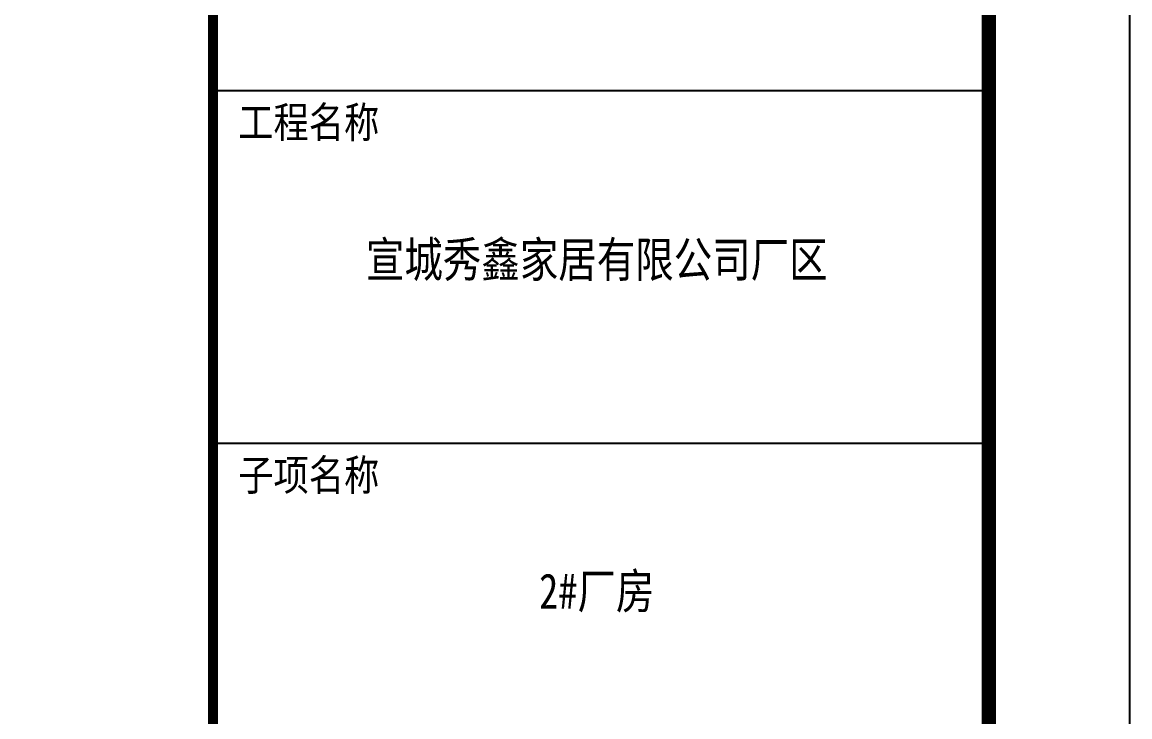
# Model space of a CAD drawing. Extents: x 9752569 to 9923256, y 1590558 to 2510207.
# Drawn here: x 9911476 to 9923256, y 1941807 to 1949195 of the extents above; entities that cross this region are included whole.
import ezdxf
from ezdxf.enums import TextEntityAlignment as Align

# ---------------------------------------------------------------- set-up
doc = ezdxf.new("R2010")
doc.units = 0
doc.header["$LTSCALE"] = 1000
doc.header["$MEASUREMENT"] = 0
doc.layers.get('0').update_dxf_attribs({"linetype": 'CONTINUOUS'})
for name, color, linetype in [('PP-PM-TK', 7, 'CONTINUOUS'), ('PUB_TEXT', 7, 'CONTINUOUS'), ('PUB_TITLE', 4, 'CONTINUOUS')]:
    doc.layers.add(name, color=color, linetype=linetype)
doc.styles.add('TQ', font='txt.shx', dxfattribs={"width": 0.8, "bigfont": 'hztxt.shx'})
doc.styles.add('仿宋', font='', dxfattribs={"width": 0.8})
doc.styles.get('仿宋').set_extended_font_data('SimSun')

# ---------------------------------------------------------------- blocks, each defined once
blk = doc.blocks.new('A2 TK 2019')
at = {"layer": 'PP-PM-TK', "color": 4}
for p, q in [((7035935.2, 1988947.9), (7041435.2, 1988947.9)), ((7035935.2, 1986447.9), (7041435.2, 1986447.9))]:
    blk.add_line(p, q, dxfattribs=at)
at = {"layer": 'PP-PM-TK', "color": 4, "const_width": 70}
blk.add_lwpolyline([(7035935.2, 2015183.8), (7041435.2, 2015183.8), (7041435.2, 1975183.8), (7035935.2, 1975183.8)], close=True, dxfattribs=at)
at = {"layer": 'PUB_TEXT', "color": 2, "style": 'TQ'}
for s, p in [('工程名称', (7036114.4, 1988589.5)), ('子项名称', (7036114.4, 1986088.8))]:
    blk.add_text(s, height=250, dxfattribs=at).set_placement(p)
at = {"layer": 'PUB_TITLE', "color": 0, "style": '仿宋', "width": 0.8}
for s, p in [('宣城秀鑫家居有限公司厂区', (7038656, 1987625.7)), ('2#厂房', (7038656, 1985275.2))]:
    blk.add_text(s, height=250, dxfattribs=at).set_placement(p, align=Align.CENTER)

msp = doc.modelspace()

# ---------------------------------------------------------------- linework, layer by layer
at = {"layer": 'PUB_TITLE'}
msp.add_lwpolyline([(9811805.5, 1926320.1), (9923255.5, 1926320.1), (9923255.5, 1989320.1), (9811805.5, 1989320.1)], close=True, dxfattribs=at)
at = {"layer": 'PUB_TITLE', "const_width": 150}
msp.add_lwpolyline([(9815555.5, 1927820.1), (9921755.5, 1927820.1), (9921755.5, 1987820.1), (9815555.5, 1987820.1)], close=True, dxfattribs=at)

# ---------------------------------------------------------------- block references
at = {"xscale": 1.5, "yscale": 1.5, "zscale": 1.5}
msp.add_blockref('A2 TK 2019', (-640397.3, -1034955.6), dxfattribs=at)

doc.saveas('drawing.dxf')
